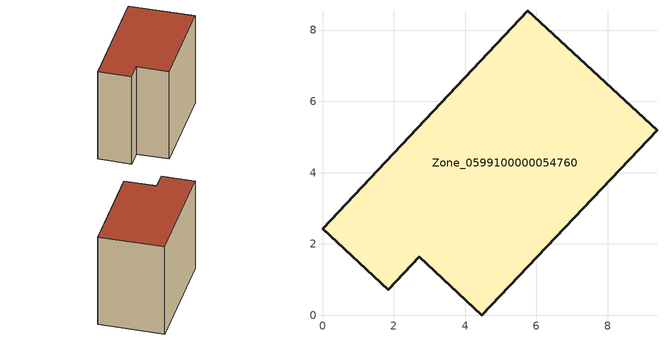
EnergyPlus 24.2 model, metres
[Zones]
Zone_0599100000054760
 floor ground (C_G): 2.71,1.64 1.84,0.71 0,2.43 5.75,8.54 9.38,5.19 4.47,0 z0
 wall outside (C_F): 5.75,8.54 0,2.43 1.84,0.71 2.71,1.64 4.47,0 9.38,5.19 5.75,8.54 z0:7.58
 roof outside (C_R): 4.47,0 9.38,5.19 5.75,8.54 0,2.43 1.84,0.71 2.71,1.64 z7.58
[BUILDING]
Pand.0599100000054760: North Axis=0; Terrain=City; Loads Convergence Tolerance Value=0.04; Temperature Convergence Tolerance Value=0.4; Solar Distribution=FullExterior; Maximum Number of Warmup Days=25; Minimum Number of Warmup Days=1
[Site:Location]
Rotterdam.The.Hague.AP_ZH_NLD Design_Conditions: Latitude=51.96; Longitude=4.45; Time Zone=1; Elevation=-4.5
[SITE:GROUNDTEMPERATURE:BUILDINGSURFACE]
18, 18, 18, 18, 18, 18, 18, 18, 18, 18, 18, 18
[MATERIAL] Thermal Absorptance=0.9; Solar Absorptance=0.7; Visible Absorptance=0.7
Name | Roughness | Thickness | Conductivity | Density | Specific Heat
G.TI.1946 | MediumSmooth | 0.15 | 1 | 540 | 1210
F.TI.1946 | Rough | 0.3 | 0.857143 | 1920 | 840
R.TI.1946 | MediumRough | 0.2 | 0.1 | 1500 | 1000
[CONSTRUCTION]
C_G: G.TI.1946
C_F: F.TI.1946
C_R: R.TI.1946
[ZONE]
Zone_0599100000054760: Type=1; Multiplier=1; Ceiling Height=Autocalculate; Volume=Autocalculate; Floor Area=autocalculate; Part of Total Floor Area=Yes
[ZONEINFILTRATION:DESIGNFLOWRATE]
Infil_Zone_0599100000054760: Zone or ZoneList or Space or SpaceList=Zone_0599100000054760; Schedule=AlwaysOn; Design Flow Rate Calculation Method=Flow/Area; Flow Rate per Floor Area=0.003; Constant Term Coefficient=1; Temperature Term Coefficient=0; Velocity Term Coefficient=0; Velocity Squared Term Coefficient=0
[HVACTEMPLATE:ZONE:IDEALLOADSAIRSYSTEM]
Zone_0599100000054760: Maximum Heating Supply Air Temperature=50; Minimum Cooling Supply Air Temperature=13; Maximum Heating Supply Air Humidity Ratio=0.0156; Minimum Cooling Supply Air Humidity Ratio=0.0077; Heating Limit=NoLimit; Cooling Limit=NoLimit; Dehumidification Control Type=ConstantSensibleHeatRatio; Cooling Sensible Heat Ratio=0.7; Dehumidification Setpoint=60; Humidification Control Type=None; Humidification Setpoint=30; Outdoor Air Method=None; Outdoor Air Flow Rate per Person=0.00944; Outdoor Air Flow Rate per Zone Floor Area=0; Outdoor Air Flow Rate per Zone=0; Demand Controlled Ventilation Type=None; Outdoor Air Economizer Type=NoEconomizer; Heat Recovery Type=None; Sensible Heat Recovery Effectiveness=0.7; Latent Heat Recovery Effectiveness=0.65
[ZONECONTROL:THERMOSTAT]
ThermostatControl_Zone_0599100000054760: Zone or ZoneList=Zone_0599100000054760; Control Type Schedule=DualSetpointControlType; Control 1=Thermostat_Zone_0599100000054760; Temperature Difference Between Cutout And Setpoint=0
[THERMOSTATSETPOINT:DUALSETPOINT]
Thermostat_Zone_0599100000054760: Heating Setpoint Temperature Schedule=HeatingSetpoint_Zone_0599100000054760; Cooling Setpoint Temperature Schedule=CoolingSetpoint_Zone_0599100000054760
[SCHEDULE:COMPACT]
HeatingSetpoint_Zone_0599100000054760: Through: 12/31, For: AllDays, Until: 24:00, 21
CoolingSetpoint_Zone_0599100000054760: Through: 12/31, For: AllDays, Until: 24:00, 24
DualSetpointControlType: Through: 12/31, For: AllDays, Until: 24:00, 4
AlwaysOn: Through: 12/31, For: AllDays, Until: 24:00, 1
